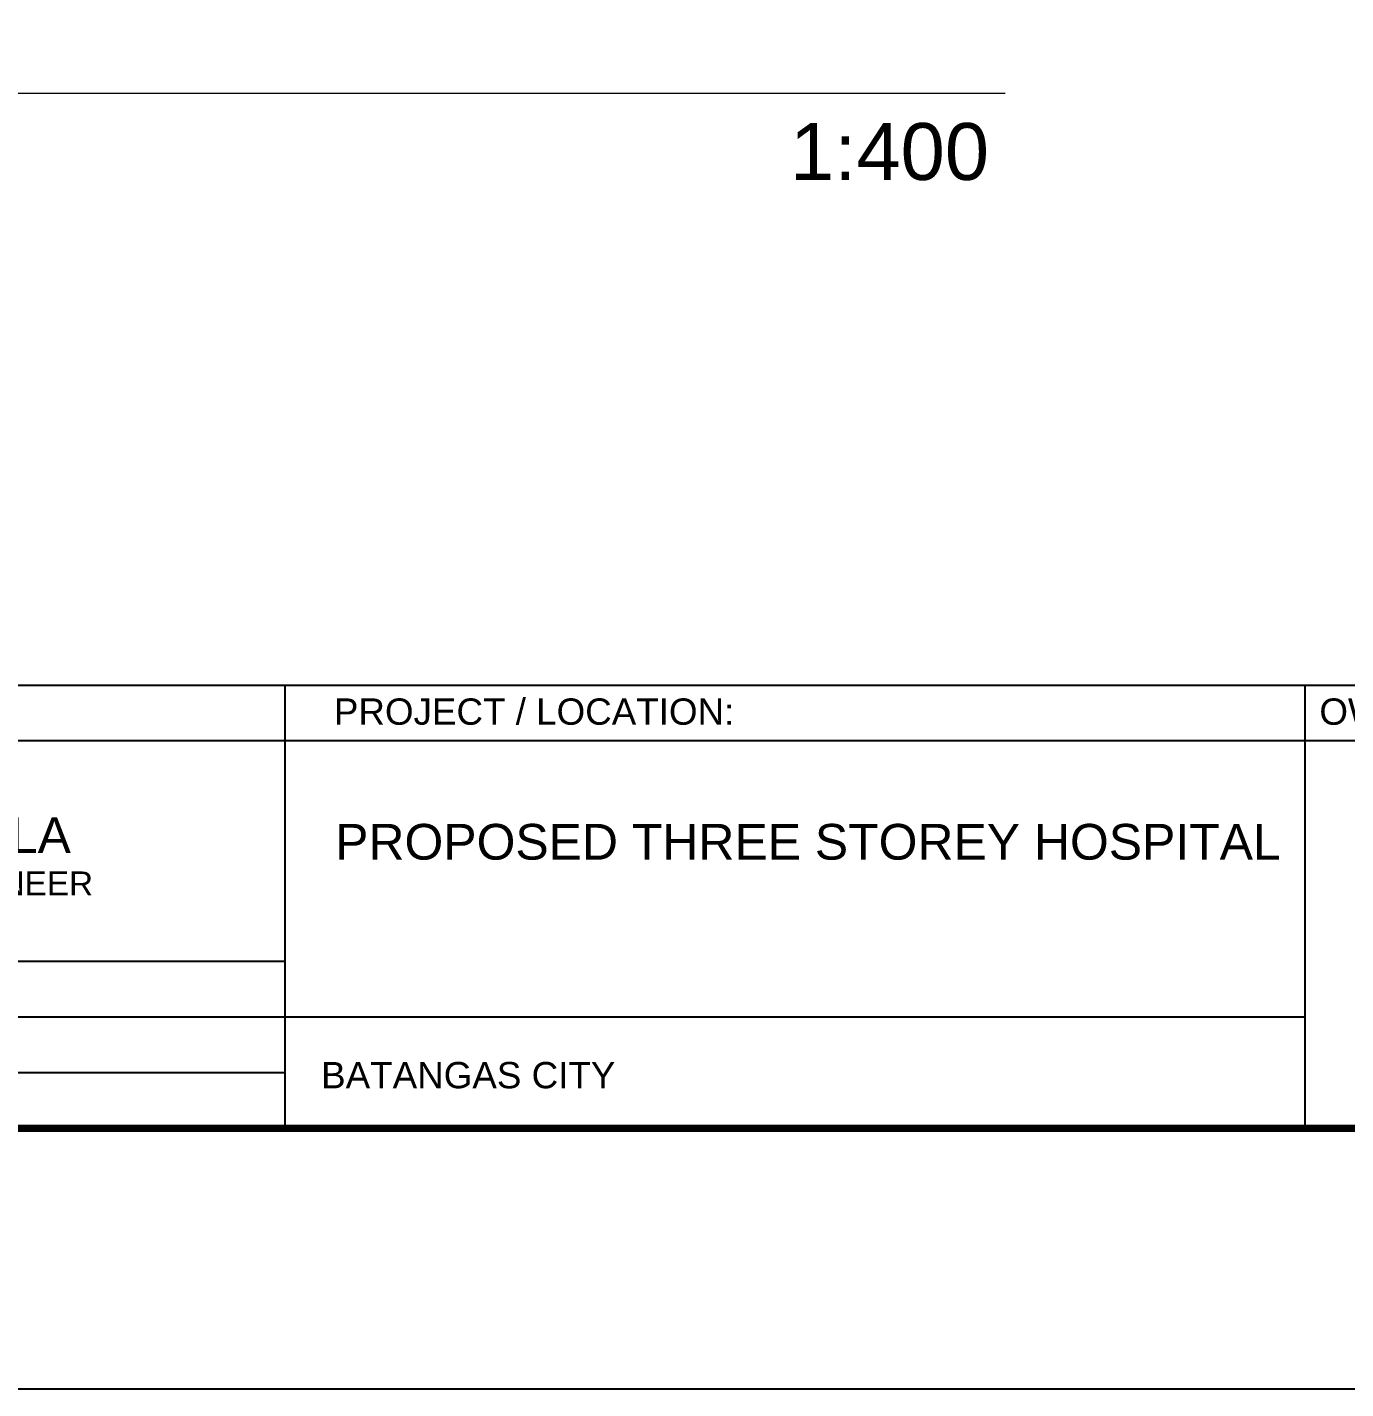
# Model space of a CAD drawing. Header units: millimetres. Extents: x 5 to 430, y 3 to 339.
# Drawn here: x 152.5 to 167.72, y 80.68 to 96.41 of the extents above; entities that cross this region are included whole.
import ezdxf

# ---------------------------------------------------------------- set-up
doc = ezdxf.new("R2010")
doc.units = ezdxf.units.MM
doc.header["$MEASUREMENT"] = 0
doc.layers.add('template', color=7, linetype='Continuous')
doc.styles.add('arial', font='arial.ttf')
doc.styles.get("Standard").update_dxf_attribs({"font": 'arial.ttf'})

msp = doc.modelspace()

# ---------------------------------------------------------------- linework, layer by layer
at = {"color": 0, "linetype": 'ByBlock', "lineweight": 9}
msp.add_line((163.791, 95.64), (132.839, 95.64), dxfattribs=at)
at = {"layer": 'template'}
for p, q in [((115.928, 88.809), (206.179, 88.809)), ((155.475, 83.689), (155.475, 88.809)), ((167.251, 88.809), (167.251, 83.689)), ((131.775, 88.169), (188.346, 88.169)), ((131.775, 85.619), (155.475, 85.619)), ((131.775, 84.976), (167.251, 84.976)), ((131.775, 84.332), (155.475, 84.332)), ((143.184, 84.332), (153.518, 84.332)), ((109.912, 80.681), (209.188, 80.681))]:
    msp.add_line(p, q, dxfattribs=at)
at = {"layer": 'template', "linetype": 'Continuous', "const_width": 0.0853}
msp.add_lwpolyline([(115.928, 83.689), (206.179, 83.689), (206.179, 148.068), (115.928, 148.068)], close=True, dxfattribs=at)

# ---------------------------------------------------------------- texts
at = {"color": 0, "linetype": 'ByBlock', "lineweight": 9}
msp.add_text('SCALE                                                                                                  1:400', height=0.657637, dxfattribs=at).set_placement((133.283, 94.642))
at = {"layer": 'template', "style": 'arial'}
for s, height, p in [('PROJECT / LOCATION:', 0.30402, (156.039, 88.35)), ('PROJECT / LOCATION:', 0.30402, (156.039, 88.35)), ('PROJECT / LOCATION:', 0.30402, (156.039, 88.35)), ('OWNER', 0.304, (167.42, 88.35)), ('ENGR. ALLAN B. DE VILLA', 0.41257, (145.796, 86.868)), ('PROPOSED THREE STOREY HOSPITAL', 0.41257, (156.054, 86.792)), ('PROFESSIONAL MECHANICAL ENGINEER', 0.27505, (145.53, 86.38)), ('BATANGAS CITY', 0.30402, (155.892, 84.151))]:
    msp.add_text(s, height=height, dxfattribs=at).set_placement(p)

doc.saveas('drawing.dxf')
